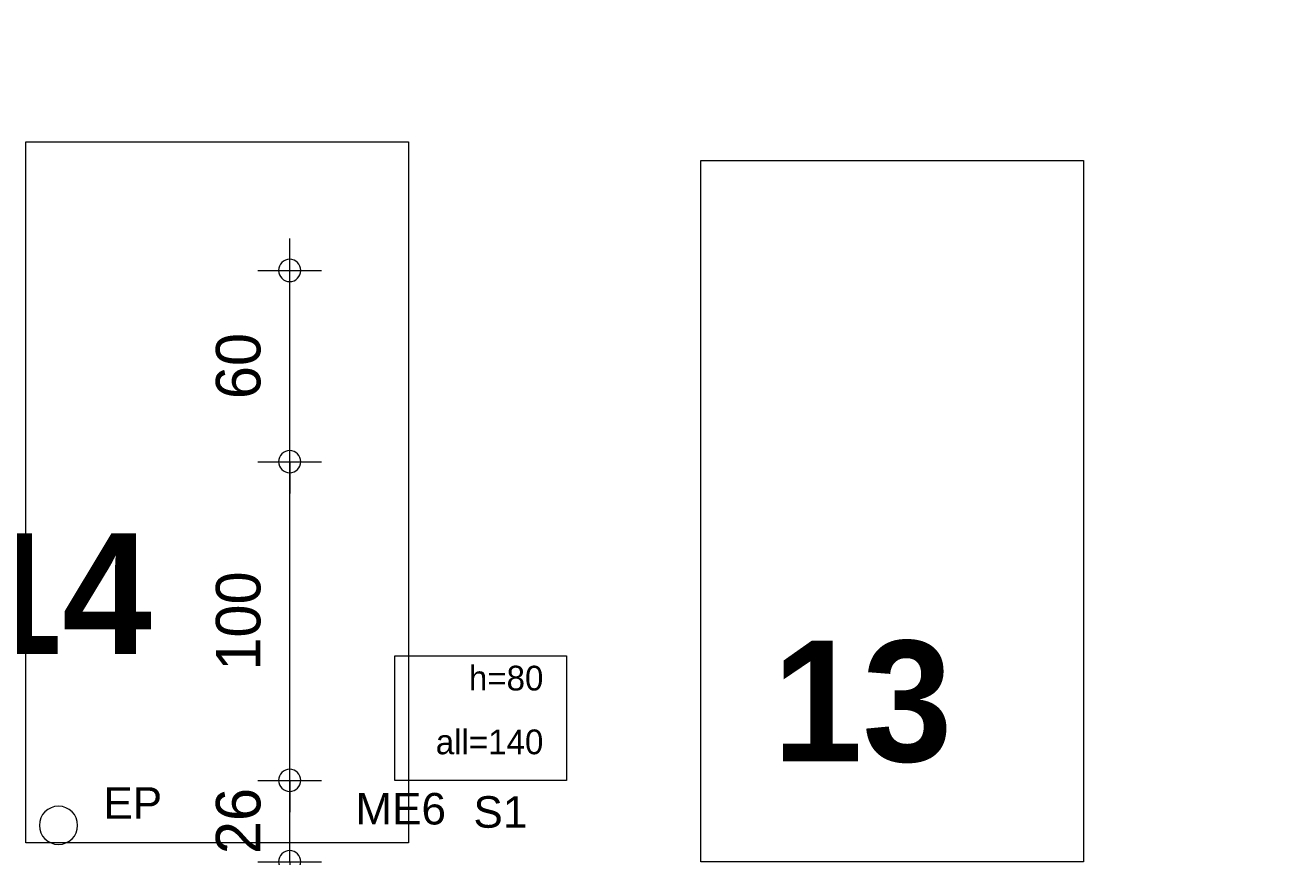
# Model space of a CAD drawing. Header units: metres. Extents: x -30.4 to 29.6, y -50.6 to 0.4.
# Drawn here: x -9.197 to -5.229, y -22.455 to -19.846 of the extents above; entities that cross this region are included whole.
import ezdxf
from ezdxf.enums import TextEntityAlignment as Align
from ezdxf.lldxf.tags import DXFTag

# ---------------------------------------------------------------- set-up
doc = ezdxf.new("R2010")
doc.units = ezdxf.units.M
doc.header["$MEASUREMENT"] = 0
doc.layers.add('Calque commun', color=7, linetype='Continuous')
doc.layers.add('Textes', color=7, linetype='Continuous')
doc.styles.add('Arial4', font='arial.ttf', dxfattribs={"height": 0.098961})
doc.styles.add('Century Gothic', font='GOTHIC.TTF', dxfattribs={"height": 0.139636})
doc.styles.add('Century Gothic2', font='GOTHICB.TTF', dxfattribs={"height": 0.378481})
doc.styles.add('Century Gothic7', font='GOTHIC.TTF', dxfattribs={"height": 0.077575})
tags = doc.linetypes.add('HIDDEN', pattern=[0.375, 0.25, -0.125]).pattern_tags.tags
tags[6:7] = [DXFTag(74, 4), DXFTag(75, 0), DXFTag(340, '0'), DXFTag(46, 1.0), DXFTag(50, 0.0), DXFTag(44, 0.0), DXFTag(45, 0.0)]
tags[4:5] = [DXFTag(74, 4), DXFTag(75, 0), DXFTag(340, '0'), DXFTag(46, 1.0), DXFTag(50, 0.0), DXFTag(44, 0.0), DXFTag(45, 0.0)]

# ---------------------------------------------------------------- blocks, each defined once
blk = doc.blocks.new('120x220')
at = {"layer": 'Calque commun', "color": 7, "linetype": 'HIDDEN', "lineweight": 9}
mesh = blk.add_polyface(dxfattribs=at)
corners = [(0, 2.2), (0, 0), (1.2, 0), (1.2, 2.2)]
mesh.append_faces([[corners[k] for k in face] for face in [(0, 1, 2, 3)]], dxfattribs={"color": 7})
blk = doc.blocks.new('new269')
at = {"layer": 'Calque commun', "color": 5, "linetype": 'Continuous', "lineweight": 9}
blk.add_arc((0, 0), 0.5, 0, 359.9994, dxfattribs=at)
blk = doc.blocks.new('new270')
at = {"layer": 'Calque commun', "color": 5, "linetype": 'Continuous', "lineweight": 9}
blk.add_arc((0, 0), 0.5, 0, 359.9994, dxfattribs=at)
blk = doc.blocks.new('DimLine38921')
at = {"layer": 'Calque commun', "color": 5, "linetype": 'Continuous', "lineweight": 9}
for p, q in [((-8.3682, -22.2155), (-8.3682, -22.1155)), ((-8.4682, -22.2155), (-8.2682, -22.2155)), ((-8.3682, -22.4706), (-8.3682, -22.2155)), ((-8.4682, -22.4706), (-8.2682, -22.4706)), ((-8.3682, -22.4706), (-8.3682, -22.5706))]:
    blk.add_line(p, q, dxfattribs=at)
at = {"layer": 'Calque commun', "color": 5, "linetype": 'Continuous', "lineweight": 9, "xscale": 0.07000000029802322, "yscale": 0.07000000029802322, "zscale": 0.07000000029802322, "rotation": 90}
for name, p in [('new270', (-8.3682, -22.2155)), ('new269', (-8.3682, -22.4706))]:
    blk.add_blockref(name, p, dxfattribs=at)
at = {"layer": 'Calque commun', "color": 5, "linetype": 'Continuous', "lineweight": 9, "style": 'Century Gothic'}
blk.add_text('26', height=0.13964, rotation=90, dxfattribs=at).set_placement((-8.4182, -22.3431), align=Align.BOTTOM_CENTER)
blk = doc.blocks.new('new271')
at = {"layer": 'Calque commun', "color": 5, "linetype": 'Continuous', "lineweight": 9}
blk.add_arc((0, 0), 0.5, 0, 359.9994, dxfattribs=at)
blk = doc.blocks.new('new272')
at = {"layer": 'Calque commun', "color": 5, "linetype": 'Continuous', "lineweight": 9}
blk.add_arc((0, 0), 0.5, 0, 359.9994, dxfattribs=at)
blk = doc.blocks.new('DimLine38929')
at = {"layer": 'Calque commun', "color": 5, "linetype": 'Continuous', "lineweight": 9}
for p, q in [((-8.3682, -21.2155), (-8.3682, -21.1155)), ((-8.4682, -21.2155), (-8.2682, -21.2155)), ((-8.3682, -22.2155), (-8.3682, -21.2155)), ((-8.4682, -22.2155), (-8.2682, -22.2155)), ((-8.3682, -22.2155), (-8.3682, -22.3155))]:
    blk.add_line(p, q, dxfattribs=at)
at = {"layer": 'Calque commun', "color": 5, "linetype": 'Continuous', "lineweight": 9, "xscale": 0.07000000029802322, "yscale": 0.07000000029802322, "zscale": 0.07000000029802322, "rotation": 90}
for name, p in [('new272', (-8.3682, -21.2155)), ('new271', (-8.3682, -22.2155))]:
    blk.add_blockref(name, p, dxfattribs=at)
at = {"layer": 'Calque commun', "color": 5, "linetype": 'Continuous', "lineweight": 9, "style": 'Century Gothic'}
blk.add_text('100', height=0.13964, rotation=90, dxfattribs=at).set_placement((-8.4182, -21.7155), align=Align.BOTTOM_CENTER)
blk = doc.blocks.new('new273')
at = {"layer": 'Calque commun', "color": 5, "linetype": 'Continuous', "lineweight": 9}
blk.add_arc((0, 0), 0.5, 0, 359.9994, dxfattribs=at)
blk = doc.blocks.new('new274')
at = {"layer": 'Calque commun', "color": 5, "linetype": 'Continuous', "lineweight": 9}
blk.add_arc((0, 0), 0.5, 0, 359.9994, dxfattribs=at)
blk = doc.blocks.new('DimLine38937')
at = {"layer": 'Calque commun', "color": 5, "linetype": 'Continuous', "lineweight": 9}
for p, q in [((-8.3682, -20.6153), (-8.3682, -20.5153)), ((-8.4682, -20.6153), (-8.2682, -20.6153)), ((-8.3682, -21.2155), (-8.3682, -20.6153)), ((-8.4682, -21.2155), (-8.2682, -21.2155)), ((-8.3682, -21.2155), (-8.3682, -21.3155))]:
    blk.add_line(p, q, dxfattribs=at)
at = {"layer": 'Calque commun', "color": 5, "linetype": 'Continuous', "lineweight": 9, "xscale": 0.07000000029802322, "yscale": 0.07000000029802322, "zscale": 0.07000000029802322, "rotation": 90}
for name, p in [('new274', (-8.3682, -20.6153)), ('new273', (-8.3682, -21.2155))]:
    blk.add_blockref(name, p, dxfattribs=at)
at = {"layer": 'Calque commun', "color": 5, "linetype": 'Continuous', "lineweight": 9, "style": 'Century Gothic'}
blk.add_text('60', height=0.13964, rotation=90, dxfattribs=at).set_placement((-8.4182, -20.9154), align=Align.BOTTOM_CENTER)

msp = doc.modelspace()

# ---------------------------------------------------------------- linework, layer by layer
at = {"layer": 'Calque commun', "color": 11, "linetype": 'Continuous', "lineweight": 18}
msp.add_arc((-9.0933, -22.3566), 0.06, 90, 89.9994, dxfattribs=at)

# ---------------------------------------------------------------- block references
at = {"layer": 'Calque commun', "color": 0, "linetype": 'ByBlock', "lineweight": -2, "extrusion": (0, 0, -1)}
for p in [(7.996, -22.4115), (5.8788, -22.4706)]:
    msp.add_blockref('120x220', p, dxfattribs=at)
at = {"layer": 'Calque commun', "color": 5, "linetype": 'Continuous', "lineweight": 9}
for name in ['DimLine38937', 'DimLine38929', 'DimLine38921']:
    msp.add_blockref(name, (0, 0), dxfattribs=at)

# ---------------------------------------------------------------- texts
at = {"layer": 'Calque commun', "color": 5, "linetype": 'ByBlock', "lineweight": -2, "insert": (-7.5726, -21.8558), "char_height": 0.07758, "attachment_point": 3, "line_spacing_factor": 1.546883, "style": 'Century Gothic7'}
msp.add_mtext('h=80\\Pall=140', dxfattribs=at)
at = {"layer": 'Textes', "color": 5, "linetype": 'ByBlock', "lineweight": -2}
for s, height, style, p in [('14', 0.37848, 'Century Gothic2', (-9.3636, -21.9326)), ('13', 0.37848, 'Century Gothic2', (-6.8533, -22.2695)), ('EP', 0.09896, 'Arial4', (-8.9527, -22.3657)), ('ME6', 0.09896, 'Arial4', (-8.1623, -22.3836)), ('S1', 0.09896, 'Arial4', (-7.792, -22.3938))]:
    msp.add_text(s, height=height, dxfattribs=dict(at, style=style)).set_placement(p, align=Align.BOTTOM_LEFT)

# ---------------------------------------------------------------- meshes
at = {"layer": 'Calque commun', "color": 7, "linetype": 'Continuous', "lineweight": 9}
mesh = msp.add_polyface(dxfattribs=at)
corners = [(29.6021, -8.6275), (-30.3979, -8.6275), (-30.3979, -50.6275), (29.6021, -50.6275)]
mesh.append_faces([[corners[k] for k in face] for face in [(0, 1, 2, 3)]], dxfattribs={"color": 7})
at = {"layer": 'Calque commun', "color": 11, "linetype": 'Continuous', "lineweight": 18}
mesh = msp.add_polyface(dxfattribs=at)
corners = [(-8.0384, -21.825), (-7.5, -21.825), (-7.5, -22.2157), (-8.0384, -22.2157)]
mesh.append_faces([[corners[k] for k in face] for face in [(0, 1, 2, 3)]], dxfattribs={"color": 11})

doc.saveas('drawing.dxf')
